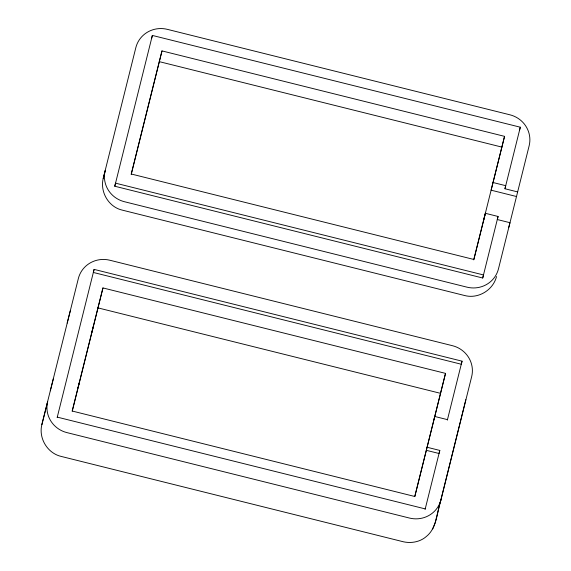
<?xml version="1.0" encoding="UTF-8"?>
<svg xmlns="http://www.w3.org/2000/svg" width="571" height="571" viewBox="0 0 571 571"><rect width="100%" height="100%" fill="white"/><g stroke="black" fill="none" stroke-linecap="round" stroke-linejoin="round"><path stroke-width="0.86" d="M41.847 424.653C38.471 438.164 47.343 453.067 60.897 456.35L403.461 541.8C411.348 543.528 420.163 541.936 426.309 536.519C437.279 527.711 436.772 512.001 440.983 499.761L471.667 376.646A26.152 25.374 14.2 0 0 452.432 345.691L109.86 260.24A26.152 25.374 14.2 0 0 78.348 278.534L41.847 424.653L47.671 401.649A26.152 25.374 14.2 0 0 66.907 432.604L409.471 518.054A26.152 25.374 14.2 0 0 440.983 499.761M103.215 178.423L105.15 170.758A26.152 25.374 14.2 0 0 124.392 201.706L466.957 287.156A26.152 25.374 14.2 0 0 498.469 268.862L529.153 145.748A26.152 25.374 14.2 0 0 509.91 114.8L167.346 29.349A26.152 25.374 14.2 0 0 135.834 47.643L103.215 178.423C99.904 191.942 108.519 206.98 122.258 210.121L464.823 295.571C478.384 299.083 493.158 290.061 496.527 276.528M57.157 417.601L94.108 269.391L462.046 361.172L447.343 420.135M114.771 186.232L115.549 183.163L483.487 274.944L482.716 278.013L114.771 186.232L152.364 35.431L520.309 127.205L504.957 188.751L517.647 191.92M72.16 411.177L102.951 287.934L445.516 373.384L414.832 496.499L72.267 411.049L102.951 287.934M131.166 174.419L161.986 50.905L504.55 136.355L491.103 190.186L516.484 196.517M161.986 50.905L131.301 174.019L473.873 259.47L485.379 213.297L498.062 216.466L482.716 278.013M414.724 496.627L445.516 373.384M473.73 259.869L504.55 136.355M425.095 509.389L439.806 450.426L427.115 447.264M465.85 399.643L435.166 522.758L432.711 528.917M67.178 323.107L70.283 310.838M50.305 390.814L53.41 378.552M151.593 38.493L152.364 35.431M94.108 269.391L93.33 272.46L461.275 364.234L462.046 361.172M91.795 332.522L93.351 326.391M77.991 387.923L79.54 381.792M483.437 220.97L485.379 213.297M434.01 419.549L434.788 416.48L447.471 419.649M519.531 130.274L520.309 127.205M504.957 188.751L505.735 185.689L493.044 182.52M498.062 216.466L497.284 219.535L509.974 222.697L508.811 227.294M439.806 450.426L439.028 453.495L426.337 450.326M159.273 61.639L501.838 147.09M97.905 307.869L440.469 393.319M57.286 417.13L425.231 508.904"/></g></svg>
